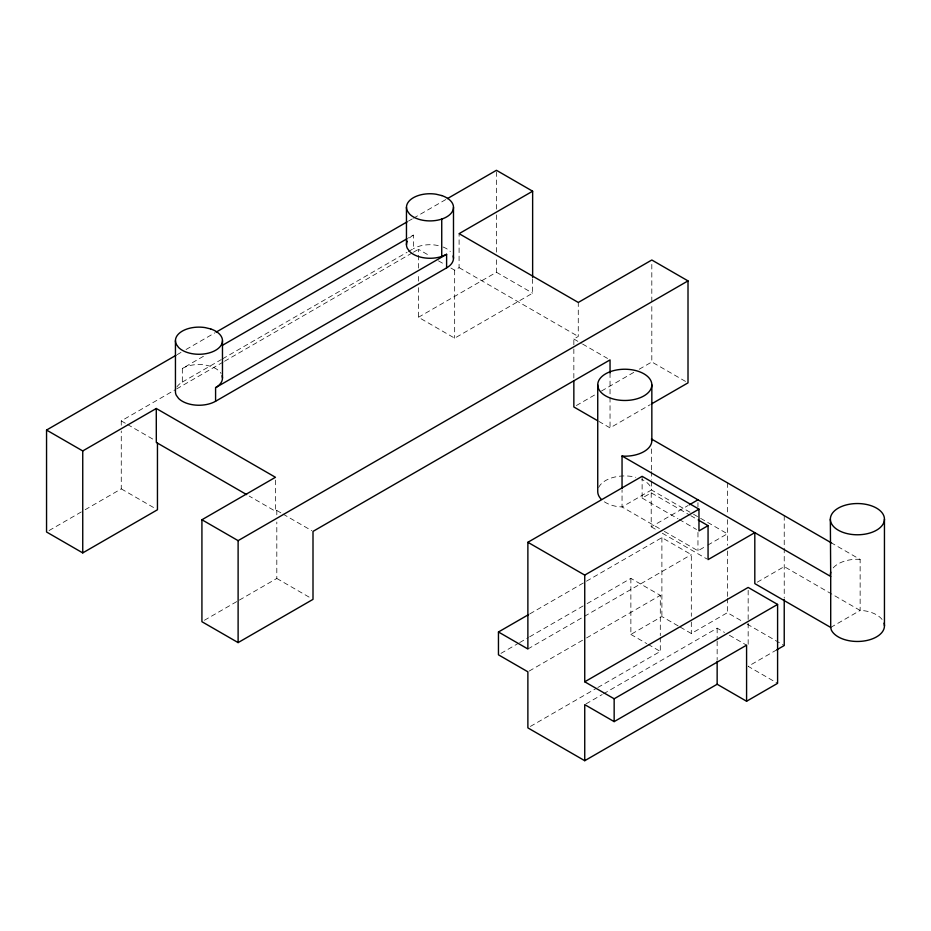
<?xml version="1.0" encoding="UTF-8"?>
<svg xmlns="http://www.w3.org/2000/svg" width="931" height="931" viewBox="0 0 931 931"><rect width="100%" height="100%" fill="white"/><g stroke="black" fill="none" stroke-linecap="round" stroke-linejoin="round"><path stroke-width="0.7" stroke-dasharray="4.66 3.49" d="M85.152 509.711L121.263 488.868L121.263 431.018M121.263 425.234L121.263 420.893L175.412 389.635M176.855 387.028A23.508 13.569 0 0 1 182.325 382.071L182.325 368.478L203.68 356.154M239.372 600.088L276.81 578.465L276.81 522.058M276.81 514.831L276.81 510.491L275.483 511.259L249.147 496.048M408.337 251.591L413.352 248.693L413.352 235.101L408.337 237.999M532.637 278.8L532.637 293.16L454.665 338.174L418.473 317.273L418.473 286.911M418.473 281.127L418.473 273.889M418.473 268.105L418.473 249.31L429.703 255.792M450.918 268.035L454.665 270.199L459.076 267.651L459.111 233.658M418.473 317.273L496.444 272.259L496.444 257.899M496.444 252.15L496.444 214.817M496.444 209.079L496.444 171.735M573.845 378.056L573.845 346.227M573.845 344.784L573.845 339L578.256 336.452L578.279 302.459M685.519 381.419L651.816 361.961L651.816 303.087M651.816 301.644L651.816 262.879M177.251 354.595L181.021 352.418M186.049 349.509L214.945 332.821M408.476 221.089L412.247 218.913M413.504 218.191L446.182 199.327M182.325 382.071L221.252 359.599M222.509 358.866L407.08 252.313M176.681 388.902L223.277 362.008M224.534 361.275L412.177 252.941M413.434 252.22L418.473 249.31M49.04 530.565L83.906 510.432M204.413 620.267L238.115 600.809M576.359 405.532L595.223 394.639M601.507 391.008L634.209 372.121M639.236 369.223L651.816 361.961M598.808 421.394L610.038 427.876L650.28 404.648M642.122 476.323L642.122 498.073L651.211 492.825L689.522 514.948M651.211 492.825L651.211 526.806L688.114 505.498M529.89 613.843L585.203 581.91M586.46 581.177L661.894 537.629L691.314 554.62L691.314 616.299M500.959 653.376L518.439 643.286M519.696 642.565L528.436 637.514M529.681 636.792L585.902 604.335M587.147 603.614L630.869 578.372L660.3 595.363L660.3 635.617M527.877 648.977L583.202 617.044M584.459 616.31L691.314 554.62M664.362 531.392L697.959 550.78L706.536 545.834M707.769 545.124L727.379 533.8L691.291 512.958M529.134 671.088L585.343 638.631M586.6 637.91L660.3 595.363M630.869 578.372L630.869 634.43L661.894 616.531L679.06 626.435M757.264 582.189L784.228 566.618L860.139 610.445L864.399 610.771A27.046 15.618 0 0 1 883.019 620.837M530.379 726.436L596.585 688.207M597.842 687.485L660.3 651.421L660.3 637.048M680.282 627.145L691.314 633.522L727.379 612.691L742.216 621.256M585.983 703.917L602.217 694.538M603.474 693.816L717.149 628.181L724.504 632.428M776.768 649.826L748.163 666.34L777.594 683.331M830.708 627.436L860.139 610.445L860.139 559.473L831.523 542.948M860.139 559.473L857.404 559.263A27.046 15.618 0 0 0 831.779 569.865M438.257 245.703L436.069 245.179A23.508 13.569 0 0 0 413.352 248.693M496.444 272.259L532.637 293.16M459.076 267.651L578.256 336.452M438.443 260.831L444.681 264.427M573.845 339L581.328 343.33M582.573 344.039L607.536 358.458M690.046 512.248L651.479 489.974L650.92 487.507A27.046 15.618 0 0 0 641.808 479.418M690.755 515.658L696.935 519.23M642.122 498.073L677.966 518.765M679.199 519.486L696.504 529.471M659.381 528.517L622.048 506.964L617.788 506.639A27.046 15.618 0 0 1 603.323 501.064M651.211 526.806L657.391 530.367M662.337 533.23L706.827 558.914M747.151 624.107L784.228 645.52M729.415 635.256L746.581 645.171M630.869 634.43L646.812 643.635M648.034 644.345L660.3 651.421M121.263 420.893L126.255 423.78M127.5 424.501L154.965 440.34M276.81 510.491L281.802 513.377M283.047 514.098L311.757 530.67M276.81 578.465L310.512 597.923M121.263 488.868L154.965 508.326M275.46 480.117L275.483 511.259M784.228 515.646L784.228 546.8M784.228 548.208L784.228 598.179M748.163 590.312L748.163 621.873M748.163 623.305L748.163 644.822M727.379 482.828L727.379 513.97M727.379 519.638L727.379 545.275M727.379 551.012L727.379 596.911M727.379 598.354L727.379 612.691M717.149 628.181L717.149 639.678M717.149 641.122L717.149 659.811M697.959 502.647L697.959 506.895M697.959 532.381L697.959 550.78M691.314 622.036L691.314 633.522M661.894 537.629L661.894 616.531M651.479 448.917L651.479 470.155M651.479 471.563L651.479 480.059M651.479 481.478L651.479 489.974L622.048 506.964L622.048 489.974M610.038 372.924L610.038 396.059M610.038 397.502L610.038 427.876M454.665 270.199L454.665 338.174M409.617 237.905A23.508 13.569 0 0 1 413.352 235.101M182.325 368.478A23.508 13.569 0 0 1 205.041 364.964L210.709 366.314A23.508 13.569 0 0 1 221.054 373.436M443.028 246.994A23.508 13.569 0 0 1 450.336 251.498M598.656 487.507A27.046 15.618 0 0 1 635.792 477.289"/><path stroke-width="1.4" d="M175.994 355.316L46.55 430.052L46.55 531.997L82.743 552.898L157.455 509.769L157.455 443.226M175.447 340.699L175.447 391.66A23.508 13.581 0 0 0 176.238 395.175L178.589 398.456A23.508 13.581 0 0 0 215.585 401.261L446.601 267.884A23.508 13.581 0 0 0 453.129 255.932M215.585 401.261L215.585 387.668A23.508 13.569 0 0 0 222.113 375.717M222.462 378.079L222.474 340.699M406.463 244.702L406.463 207.322M407.266 241.187A23.508 13.569 0 0 0 407.266 248.216L409.617 251.486A23.508 13.569 0 0 0 441.736 256.456L441.736 219.076M446.601 267.884L446.612 254.303L441.736 256.456M453.49 258.294L453.49 207.322M532.637 277.357L532.637 191.204L496.444 170.303L447.439 198.594M573.845 380.942L573.845 406.975L597.562 420.672M216.201 332.099L407.219 221.811M222.509 345.273L407.08 238.72M46.55 430.052L82.743 450.941L156.28 408.488L275.46 477.289L201.922 519.754L201.922 621.71L238.115 642.599L313.002 599.366L313.002 531.392L610.038 359.901L610.038 372.924M532.637 191.204L459.111 233.658L578.279 302.459L651.816 260.005L688.009 280.894L688.009 382.862L651.537 403.914M215.585 387.668L446.612 254.303M201.922 519.754L238.115 540.643L688.009 280.894M698.972 509.152L584.738 575.102L584.738 681.795L748.163 587.438L777.594 604.428L777.594 683.331L746.581 701.241L717.149 684.25L584.738 760.697L527.877 727.879L527.877 671.81L498.457 654.819L498.457 631.986L527.877 648.977L527.877 542.284L642.122 476.323L698.972 509.152L698.972 530.903L708.06 525.654L708.06 559.624L754.808 532.637L754.808 583.609L830.708 627.436L831.267 629.891A27.046 15.618 0 0 0 863.258 641.098A27.046 15.618 0 0 0 884.043 623.13M689.347 504.788L697.959 499.819M498.457 631.986L528.633 614.565M584.738 681.795L614.157 698.785L777.594 604.428M584.738 760.697L584.738 704.627L614.157 721.618L746.581 645.171L746.581 701.241M776.768 649.826L784.228 645.52L784.228 599.611M622.048 488.554L622.048 455.992L624.782 456.202A27.046 15.618 0 0 0 651.84 440.584L651.84 384.864A27.046 15.618 0 0 0 611.26 371.329A27.046 15.618 0 0 0 611.26 398.387A27.046 15.618 0 0 0 651.84 384.864M831.523 542.948L651.479 439.001L651.84 440.584M622.048 455.992L830.708 576.464L830.708 627.436M698.169 519.94L708.06 525.654M527.877 542.284L584.738 575.102M246.634 494.594L156.315 442.446L156.28 408.488M830.347 519.161L830.708 576.464M884.45 519.161A27.046 15.618 0 0 1 843.87 532.683A27.046 15.618 0 0 1 843.87 505.638A27.046 15.618 0 0 1 884.45 519.161L884.45 625.853M717.149 661.243L717.149 684.25M614.157 698.785L614.157 721.618M597.737 384.864L597.737 491.556A27.046 15.618 0 0 0 601.356 499.365M238.115 540.643L238.115 642.599M82.743 450.941L82.743 552.898M830.347 574.881A27.046 15.618 0 0 1 830.766 572.169M441.736 195.568L436.069 194.207A23.508 13.581 0 0 0 407.266 210.825L409.617 214.107A23.508 13.581 0 0 0 446.601 216.935A23.508 13.581 0 0 0 441.736 195.568M210.709 328.946L205.041 327.584A23.508 13.569 0 0 0 176.25 344.214L178.589 347.484A23.508 13.569 0 0 0 215.585 350.3A23.508 13.569 0 0 0 210.709 328.946"/></g></svg>
